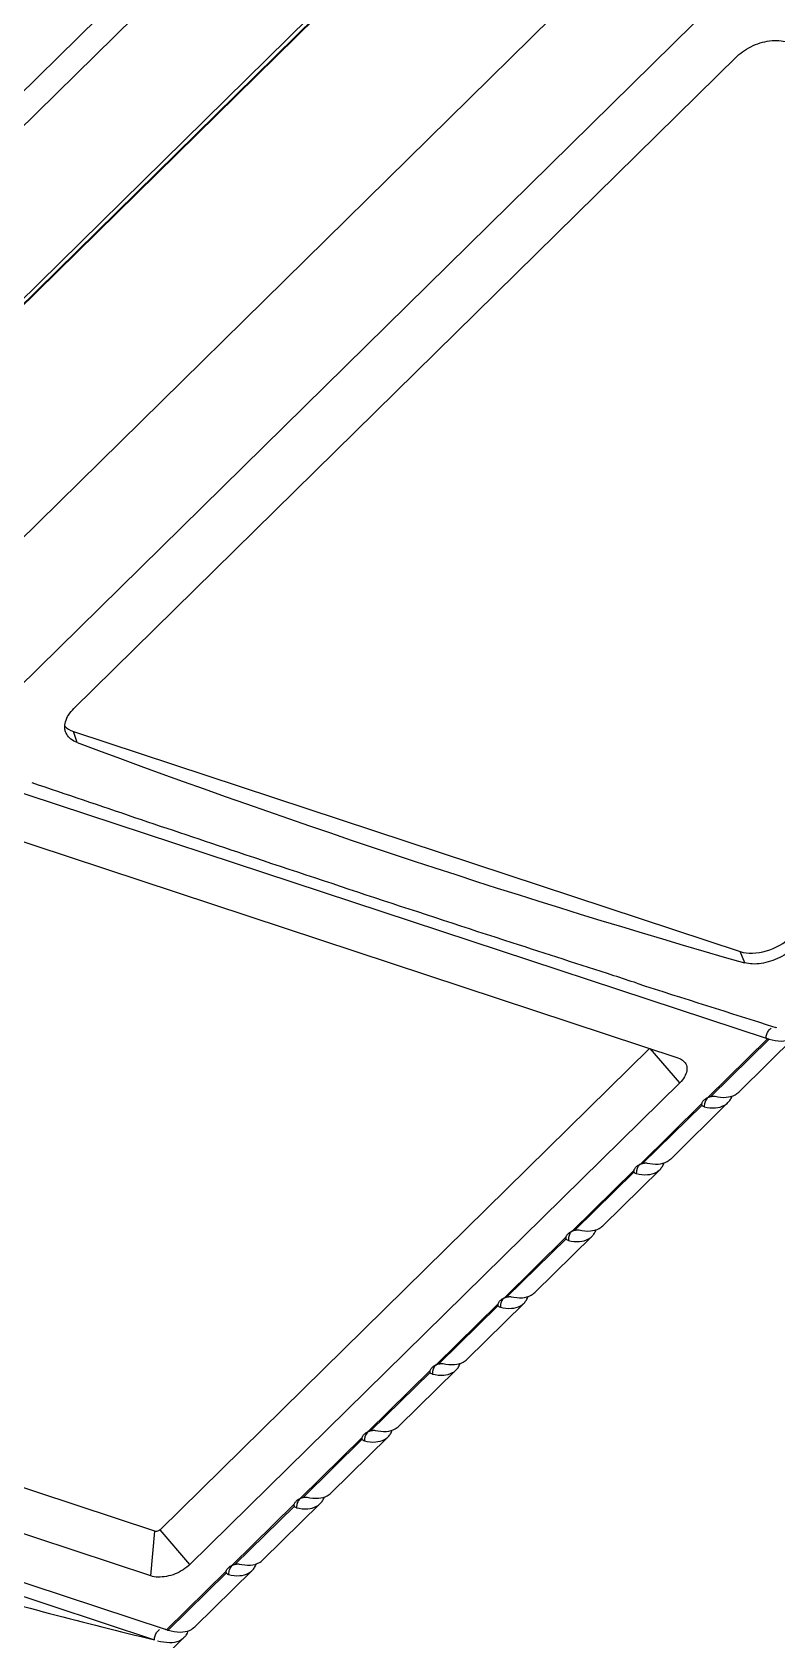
# Model space of a CAD drawing. Header units: millimetres. Extents: x 1786 to 2940, y -3417 to -1928.
# Drawn here: x 1920.8 to 1979.3, y -3293.1 to -3166.8 of the extents above; entities that cross this region are included whole.
import ezdxf

# ---------------------------------------------------------------- set-up
doc = ezdxf.new("R2010")
doc.units = ezdxf.units.MM

# ---------------------------------------------------------------- blocks, each defined once
blk = doc.blocks.new('*u5')
at = {"color": 7, "linetype": 'Continuous'}
for p, q in [((18.83, 86.07, 0), (7.28, 74.7, 0)), ((74.31, 53.55, 0), (9.62, 74.9, 0)), ((6.44, 73.88, 0), (1.94, 69.45, 0)), ((8.54, 74.14, 0), (3.97, 69.65, 0)), ((3.98, 69.5, 0), (8.66, 74.11, 0)), ((73.47, 52.72, 0), (8.78, 74.07, 0)), ((3.98, 69.54, 0), (3.98, 69.5, 0)), ((9.91, 69.88, 0), (9.58, 66.38, 0)), ((9.91, 69.88, 0), (66.53, 51.19, 0)), ((-31.65, 31.14, 0), (6.83, 68.98, 0)), ((1.1, 68.63, 0), (-3.4, 64.2, 0)), ((3.28, 68.97, 0), (-1.37, 64.4, 0)), ((-1.36, 64.25, 0), (3.51, 69.05, 0)), ((6.83, 68.98, 0), (9.18, 66.26, 0)), ((-29.27, 28.44, 0), (9.18, 66.26, 0)), ((9.58, 66.38, 0), (65.4, 47.95, 0)), ((-4.24, 63.38, 0), (-8.74, 58.95, 0)), ((-6.7, 59, 0), (-1.83, 63.8, 0)), ((-2.06, 63.72, 0), (-6.7, 59.15, 0)), ((-1.36, 64.29, 0), (-1.36, 64.25, 0)), ((-9.58, 58.13, 0), (-14.08, 53.7, 0)), ((-12.04, 53.75, 0), (-7.16, 58.55, 0)), ((-7.39, 58.47, 0), (-12.04, 53.9, 0)), ((-6.69, 59.04, 0), (-6.7, 59, 0)), ((-17.38, 48.5, 0), (-12.5, 53.3, 0)), ((-12.73, 53.22, 0), (-17.38, 48.65, 0)), ((-12.03, 53.79, 0), (-12.04, 53.75, 0)), ((-14.92, 52.88, 0), (-19.41, 48.45, 0)), ((-22.71, 43.25, 0), (-17.84, 48.05, 0)), ((-17.37, 48.53, 0), (-17.38, 48.5, 0)), ((-20.26, 47.63, 0), (-24.75, 43.2, 0)), ((-18.07, 47.97, 0), (-22.72, 43.4, 0)), ((-21.7, -70.98, 0), (97.46, 46.22, 0)), ((97.64, 46.48, 0), (-21.52, -70.72, 0)), ((97.79, 46.11, 0), (-21.37, -71.08, 0)), ((-22.71, 43.28, 0), (-22.71, 43.25, 0)), ((-25.59, 42.38, 0), (-30.09, 37.95, 0)), ((-23.41, 42.72, 0), (-28.06, 38.15, 0)), ((-28.05, 38, 0), (-23.18, 42.8, 0)), ((-28.05, 38.03, 0), (-28.05, 38, 0)), ((-30.93, 37.13, 0), (-35.43, 32.7, 0)), ((-33.39, 32.75, 0), (-28.52, 37.55, 0)), ((-28.75, 37.47, 0), (-33.39, 32.9, 0)), ((101.54, 36.25, 0), (-17.35, -80.68, 0)), ((101.47, 33.45, 0), (-17.42, -83.48, 0)), ((-36.27, 31.88, 0), (-40.77, 27.45, 0)), ((-34.09, 32.22, 0), (-38.66, 27.72, 0)), ((-38.54, 27.69, 0), (-33.85, 32.3, 0)), ((-33.38, 32.78, 0), (-33.39, 32.75, 0)), ((-31.65, 31.14, 0), (-29.33, 28.46, 0)), ((-31.48, 29.17, 0), (-31.63, 29.23, 0)), ((25.13, 10.48, 0), (-31.48, 29.17, 0)), ((-39.26, 26.82, 0), (-39.18, 26.79, 0)), ((26.27, 6.3, 0), (-38.42, 27.65, 0)), ((-36.74, 21.72, 0), (-36.38, 20.84, 0)), ((15.99, 3.55, 0), (-36.38, 20.84, 0)), ((-32.71, -52.04, 0), (25.67, 5.38, 0)), ((15.69, 4.42, 0), (15.99, 3.55, 0)), ((-36.16, -49.51, 0), (15.94, 1.74, 0)), ((-26.88, -57.75, 0), (31.5, -0.33, 0))]:
    blk.add_line(p, q, dxfattribs=at)
for centre, radius, start, end in [((-85.16, -318.78, 0), 404.93, 74.0617, 76.4628), ((6.55, 66.95, 0), 7.47, 74.0478, 74.515), ((6.55, 66.94, 0), 7.47, 73.5811, 74.0473), ((6.2, 66.23, 0), 8.26, 72.1856, 72.6294), ((6.26, 66.43, 0), 8.04, 71.7324, 72.1851), ((2.77, 69.74, 0), 1.03, 344.4712, 347.9314), ((2.77, 69.74, 0), 1.03, 347.932, 349.8232), ((-2.57, 64.49, 0), 1.03, 344.4712, 347.9314), ((-2.57, 64.49, 0), 1.03, 347.932, 349.8232), ((-7.91, 59.24, 0), 1.03, 344.4712, 347.9314), ((-7.9, 59.24, 0), 1.03, 347.932, 349.8232), ((-13.25, 53.99, 0), 1.03, 344.4712, 347.9314), ((-13.24, 53.99, 0), 1.03, 347.932, 349.8232), ((-18.58, 48.74, 0), 1.03, 344.4712, 347.9314), ((-18.58, 48.74, 0), 1.03, 347.932, 349.8232), ((-23.92, 43.49, 0), 1.03, 344.4712, 347.9314), ((-23.92, 43.49, 0), 1.03, 347.932, 349.8232), ((-29.26, 38.24, 0), 1.03, 344.4712, 347.9314), ((-29.26, 38.24, 0), 1.03, 347.932, 349.8232), ((-34.6, 32.99, 0), 1.03, 344.4712, 347.9314), ((-34.59, 32.99, 0), 1.03, 347.932, 349.8232), ((-808.89, -2404.89, 0), 2550.6, 72.17874, 72.43573), ((-36.56, 35.29, 0), 7.85, 254.5184, 255.4143), ((-35.93, 35.19, 0), 7.94, 250.8198, 251.732)]:
    blk.add_arc(centre, radius, start, end, dxfattribs=at)
for centre, major_axis, ratio, start_param, end_param in [((222.43, -607.67, 0), (-550.55, 594.52), 0.475301, -0.755962, -0.664469), ((-38.29, 18.96, 0), (2.77, 1.15), 0.590854, 0.598958, 2.168536), ((14.08, 1.68, 0), (2.77, 1.15), 0.589516, 6.481352, 6.881844)]:
    blk.add_ellipse(centre, major_axis=major_axis, ratio=ratio, start_param=start_param, end_param=end_param, dxfattribs=at)
for points, start_tangent, end_tangent in [([(7.28, 74.7, 0), (7.13, 74.54, 0), (6.95, 74.18, 0)], (-0.717978, -0.696066), (-0.329132, -0.944284)), ([(9.39, 74.97, 0), (8.43, 75.11, 0), (7.66, 74.97, 0), (7.28, 74.7, 0)], (-0.963699, 0.266991), (-0.717978, -0.696066)), ([(9.62, 74.9, 0), (9.57, 74.58, 0), (9.42, 74.3, 0), (9.22, 74.1, 0)], (-0.017832, -0.999841), (-0.836828, -0.547466)), ([(8.54, 74.14, 0), (7.59, 74.29, 0), (6.82, 74.14, 0), (6.44, 73.87, 0)], (-0.963699, 0.266991), (-0.717978, -0.696066)), ([(3.8, 69.78, 0), (2.92, 69.86, 0), (2.22, 69.66, 0), (1.94, 69.45, 0)], (-0.97744, 0.211215), (-0.713964, -0.700183)), ([(3.78, 69.56, 0), (3.8, 69.78, 0)], (0.176673, 0.98427), (-0.05142, 0.998677)), ([(3.8, 69.78, 0), (3.91, 69.73, 0), (3.97, 69.65, 0)], (0.97744, -0.211215), (0.342976, -0.939344)), ([(3.98, 69.5, 0), (3.93, 69.39, 0)], (-0.238418, -0.971163), (-0.49214, -0.870516)), ([(3.97, 69.65, 0), (3.98, 69.58, 0), (3.98, 69.54, 0)], (0.342976, -0.939344), (-0.134155, -0.99096)), ([(6.83, 68.98, 0), (7.36, 69.4, 0), (7.99, 69.73, 0), (8.68, 69.92, 0), (9.34, 69.98, 0), (9.91, 69.88, 0)], (0.712957, 0.701208), (0.949599, -0.313467)), ([(2.96, 68.95, 0), (2.08, 69.03, 0), (1.38, 68.84, 0), (1.1, 68.62, 0)], (-0.97744, 0.211215), (-0.713964, -0.700183)), ([(1.94, 69.45, 0), (1.75, 69.22, 0), (1.61, 68.92, 0)], (-0.713964, -0.700183), (-0.321784, -0.946813)), ([(3.06, 68.94, 0), (2.96, 68.95, 0)], (-0.999837, 0.018041), (-0.97744, 0.211215)), ([(3.28, 68.97, 0), (3.17, 68.95, 0), (3.06, 68.94, 0)], (-0.97566, -0.219287), (-0.999837, 0.018041)), ([(3.51, 69.05, 0), (3.44, 69.02, 0), (3.37, 68.99, 0), (3.28, 68.97, 0)], (-0.907779, -0.419448), (-0.97566, -0.219287)), ([(3.49, 69.03, 0), (3.63, 69.18, 0)], (0.765786, 0.643095), (0.568365, 0.822777)), ([(3.93, 69.39, 0), (3.86, 69.3, 0), (3.77, 69.21, 0), (3.66, 69.12, 0), (3.51, 69.05, 0)], (-0.49214, -0.870516), (-0.91469, -0.404157)), ([(3.63, 69.18, 0), (3.76, 69.46, 0)], (0.568365, 0.822777), (0.267709, 0.9635)), ([(9.18, 66.26, 0), (9.3, 66.34, 0), (9.45, 66.39, 0), (9.58, 66.38, 0)], (0.712957, 0.701208), (0.949599, -0.313467)), ([(-1.54, 64.53, 0), (-2.42, 64.61, 0), (-3.12, 64.41, 0), (-3.4, 64.2, 0)], (-0.97744, 0.211215), (-0.713964, -0.700183)), ([(-1.56, 64.31, 0), (-1.54, 64.53, 0)], (0.176673, 0.98427), (-0.05142, 0.998677)), ([(-1.54, 64.53, 0), (-1.42, 64.48, 0), (-1.37, 64.4, 0)], (0.97744, -0.211215), (0.342976, -0.939344)), ([(-2.38, 63.7, 0), (-3.26, 63.78, 0), (-3.96, 63.59, 0), (-4.24, 63.37, 0)], (-0.97744, 0.211215), (-0.713964, -0.700183)), ([(-3.4, 64.2, 0), (-3.59, 63.97, 0), (-3.73, 63.67, 0)], (-0.713964, -0.700183), (-0.321784, -0.946813)), ([(-2.28, 63.69, 0), (-2.38, 63.7, 0)], (-0.999837, 0.018041), (-0.97744, 0.211215)), ([(-2.06, 63.72, 0), (-2.17, 63.7, 0), (-2.28, 63.69, 0)], (-0.97566, -0.219287), (-0.999837, 0.018041)), ([(-1.83, 63.8, 0), (-1.89, 63.77, 0), (-1.97, 63.74, 0), (-2.06, 63.72, 0)], (-0.907779, -0.419448), (-0.97566, -0.219287)), ([(-1.85, 63.78, 0), (-1.71, 63.93, 0)], (0.765786, 0.643095), (0.568365, 0.822777)), ([(-1.41, 64.14, 0), (-1.48, 64.05, 0), (-1.57, 63.96, 0), (-1.68, 63.87, 0), (-1.83, 63.8, 0)], (-0.49214, -0.870516), (-0.91469, -0.404157)), ([(-1.71, 63.93, 0), (-1.58, 64.21, 0)], (0.568365, 0.822777), (0.267709, 0.9635)), ([(-1.36, 64.25, 0), (-1.41, 64.14, 0)], (-0.238418, -0.971163), (-0.49214, -0.870516)), ([(-1.37, 64.4, 0), (-1.35, 64.33, 0), (-1.36, 64.29, 0)], (0.342976, -0.939344), (-0.134155, -0.99096)), ([(-6.88, 59.28, 0), (-7.76, 59.36, 0), (-8.45, 59.16, 0), (-8.74, 58.95, 0)], (-0.97744, 0.211215), (-0.713964, -0.700183)), ([(-7.72, 58.45, 0), (-8.6, 58.53, 0), (-9.3, 58.33, 0), (-9.58, 58.12, 0)], (-0.97744, 0.211215), (-0.713964, -0.700183)), ([(-8.74, 58.95, 0), (-8.93, 58.71, 0), (-9.06, 58.42, 0)], (-0.713964, -0.700183), (-0.321784, -0.946813)), ([(-7.61, 58.44, 0), (-7.72, 58.45, 0)], (-0.999837, 0.018041), (-0.97744, 0.211215)), ([(-7.39, 58.47, 0), (-7.5, 58.45, 0), (-7.61, 58.44, 0)], (-0.97566, -0.219287), (-0.999837, 0.018041)), ([(-7.16, 58.55, 0), (-7.23, 58.52, 0), (-7.31, 58.49, 0), (-7.39, 58.47, 0)], (-0.907779, -0.419448), (-0.97566, -0.219287)), ([(-7.18, 58.52, 0), (-7.05, 58.68, 0)], (0.765786, 0.643095), (0.568365, 0.822777)), ([(-6.74, 58.89, 0), (-6.81, 58.8, 0), (-6.91, 58.71, 0), (-7.02, 58.62, 0), (-7.16, 58.55, 0)], (-0.49214, -0.870516), (-0.91469, -0.404157)), ([(-7.05, 58.68, 0), (-6.91, 58.96, 0)], (0.568365, 0.822777), (0.267709, 0.9635)), ([(-6.89, 59.06, 0), (-6.88, 59.28, 0)], (0.176673, 0.98427), (-0.05142, 0.998677)), ([(-6.88, 59.28, 0), (-6.76, 59.23, 0), (-6.7, 59.15, 0)], (0.97744, -0.211215), (0.342976, -0.939344)), ([(-6.7, 59, 0), (-6.74, 58.89, 0)], (-0.238418, -0.971163), (-0.49214, -0.870516)), ([(-6.7, 59.15, 0), (-6.69, 59.08, 0), (-6.69, 59.04, 0)], (0.342976, -0.939344), (-0.134155, -0.99096)), ([(-13.06, 53.2, 0), (-13.94, 53.28, 0), (-14.63, 53.08, 0), (-14.92, 52.87, 0)], (-0.97744, 0.211215), (-0.713964, -0.700183)), ([(-14.07, 53.7, 0), (-14.27, 53.46, 0), (-14.4, 53.17, 0)], (-0.713964, -0.700183), (-0.321784, -0.946813)), ([(-12.22, 54.03, 0), (-13.1, 54.11, 0), (-13.79, 53.91, 0), (-14.07, 53.7, 0)], (-0.97744, 0.211215), (-0.713964, -0.700183)), ([(-12.95, 53.19, 0), (-13.06, 53.2, 0)], (-0.999837, 0.018041), (-0.97744, 0.211215)), ([(-12.73, 53.22, 0), (-12.84, 53.2, 0), (-12.95, 53.19, 0)], (-0.97566, -0.219287), (-0.999837, 0.018041)), ([(-12.5, 53.3, 0), (-12.57, 53.27, 0), (-12.65, 53.24, 0), (-12.73, 53.22, 0)], (-0.907779, -0.419448), (-0.97566, -0.219287)), ([(-12.52, 53.27, 0), (-12.39, 53.43, 0)], (0.765786, 0.643095), (0.568365, 0.822777)), ([(-12.08, 53.64, 0), (-12.15, 53.55, 0), (-12.24, 53.46, 0), (-12.36, 53.37, 0), (-12.5, 53.3, 0)], (-0.49214, -0.870516), (-0.91469, -0.404157)), ([(-12.39, 53.43, 0), (-12.25, 53.71, 0)], (0.568365, 0.822777), (0.267709, 0.9635)), ([(-12.23, 53.81, 0), (-12.22, 54.03, 0)], (0.176673, 0.98427), (-0.05142, 0.998677)), ([(-12.22, 54.03, 0), (-12.1, 53.98, 0), (-12.04, 53.9, 0)], (0.97744, -0.211215), (0.342976, -0.939344)), ([(-12.04, 53.75, 0), (-12.08, 53.64, 0)], (-0.238418, -0.971163), (-0.49214, -0.870516)), ([(-12.04, 53.9, 0), (-12.03, 53.83, 0), (-12.03, 53.79, 0)], (0.342976, -0.939344), (-0.134155, -0.99096)), ([(-18.4, 47.95, 0), (-19.28, 48.03, 0), (-19.97, 47.83, 0), (-20.25, 47.62, 0)], (-0.97744, 0.211215), (-0.713964, -0.700183)), ([(-19.41, 48.45, 0), (-19.6, 48.21, 0), (-19.74, 47.92, 0)], (-0.713964, -0.700183), (-0.321784, -0.946813)), ([(-17.55, 48.78, 0), (-18.43, 48.86, 0), (-19.13, 48.66, 0), (-19.41, 48.45, 0)], (-0.97744, 0.211215), (-0.713964, -0.700183)), ([(-17.84, 48.05, 0), (-17.91, 48.02, 0), (-17.99, 47.99, 0), (-18.07, 47.97, 0)], (-0.907779, -0.419448), (-0.97566, -0.219287)), ([(-17.86, 48.02, 0), (-17.72, 48.18, 0)], (0.765786, 0.643095), (0.568365, 0.822777)), ([(-17.42, 48.39, 0), (-17.49, 48.3, 0), (-17.58, 48.21, 0), (-17.7, 48.12, 0), (-17.84, 48.05, 0)], (-0.49214, -0.870516), (-0.91469, -0.404157)), ([(-17.72, 48.18, 0), (-17.59, 48.46, 0)], (0.568365, 0.822777), (0.267709, 0.9635)), ([(-17.57, 48.56, 0), (-17.55, 48.78, 0)], (0.176673, 0.98427), (-0.05142, 0.998677)), ([(-17.55, 48.78, 0), (-17.44, 48.73, 0), (-17.38, 48.65, 0)], (0.97744, -0.211215), (0.342976, -0.939344)), ([(-17.38, 48.5, 0), (-17.42, 48.39, 0)], (-0.238418, -0.971163), (-0.49214, -0.870516)), ([(-17.38, 48.65, 0), (-17.37, 48.58, 0), (-17.37, 48.53, 0)], (0.342976, -0.939344), (-0.134155, -0.99096)), ([(-18.29, 47.94, 0), (-18.4, 47.95, 0)], (-0.999837, 0.018041), (-0.97744, 0.211215)), ([(-18.07, 47.97, 0), (-18.18, 47.95, 0), (-18.29, 47.94, 0)], (-0.97566, -0.219287), (-0.999837, 0.018041)), ([(-24.75, 43.2, 0), (-24.94, 42.96, 0), (-25.08, 42.67, 0)], (-0.713964, -0.700183), (-0.321784, -0.946813)), ([(-22.89, 43.53, 0), (-23.77, 43.61, 0), (-24.47, 43.41, 0), (-24.75, 43.2, 0)], (-0.97744, 0.211215), (-0.713964, -0.700183)), ([(-22.76, 43.14, 0), (-22.83, 43.04, 0), (-22.92, 42.96, 0), (-23.03, 42.87, 0), (-23.18, 42.8, 0)], (-0.49214, -0.870516), (-0.91469, -0.404157)), ([(-23.06, 42.93, 0), (-22.93, 43.21, 0)], (0.568365, 0.822777), (0.267709, 0.9635)), ([(-22.91, 43.31, 0), (-22.89, 43.53, 0)], (0.176673, 0.98427), (-0.05142, 0.998677)), ([(-22.89, 43.53, 0), (-22.78, 43.48, 0), (-22.72, 43.4, 0)], (0.97744, -0.211215), (0.342976, -0.939344)), ([(-22.71, 43.25, 0), (-22.76, 43.14, 0)], (-0.238418, -0.971163), (-0.49214, -0.870516)), ([(-22.72, 43.4, 0), (-22.71, 43.33, 0), (-22.71, 43.28, 0)], (0.342976, -0.939344), (-0.134155, -0.99096)), ([(-23.74, 42.7, 0), (-24.62, 42.78, 0), (-25.31, 42.58, 0), (-25.59, 42.37, 0)], (-0.97744, 0.211215), (-0.713964, -0.700183)), ([(-23.63, 42.69, 0), (-23.74, 42.7, 0)], (-0.999837, 0.018041), (-0.97744, 0.211215)), ([(-23.41, 42.72, 0), (-23.52, 42.7, 0), (-23.63, 42.69, 0)], (-0.97566, -0.219287), (-0.999837, 0.018041)), ([(-23.18, 42.8, 0), (-23.25, 42.77, 0), (-23.32, 42.74, 0), (-23.41, 42.72, 0)], (-0.907779, -0.419448), (-0.97566, -0.219287)), ([(-23.2, 42.77, 0), (-23.06, 42.93, 0)], (0.765786, 0.643095), (0.568365, 0.822777)), ([(-30.09, 37.95, 0), (-30.28, 37.71, 0), (-30.42, 37.42, 0)], (-0.713964, -0.700183), (-0.321784, -0.946813)), ([(-28.23, 38.28, 0), (-29.11, 38.36, 0), (-29.81, 38.16, 0), (-30.09, 37.95, 0)], (-0.97744, 0.211215), (-0.713964, -0.700183)), ([(-28.1, 37.89, 0), (-28.17, 37.79, 0), (-28.26, 37.7, 0), (-28.37, 37.62, 0), (-28.52, 37.55, 0)], (-0.49214, -0.870516), (-0.91469, -0.404157)), ([(-28.4, 37.68, 0), (-28.27, 37.96, 0)], (0.568365, 0.822777), (0.267709, 0.9635)), ([(-28.25, 38.06, 0), (-28.23, 38.28, 0)], (0.176673, 0.98427), (-0.05142, 0.998677)), ([(-28.23, 38.28, 0), (-28.11, 38.23, 0), (-28.06, 38.15, 0)], (0.97744, -0.211215), (0.342976, -0.939344)), ([(-28.05, 38, 0), (-28.1, 37.89, 0)], (-0.238418, -0.971163), (-0.49214, -0.870516)), ([(-28.06, 38.15, 0), (-28.04, 38.08, 0), (-28.05, 38.03, 0)], (0.342976, -0.939344), (-0.134155, -0.99096)), ([(-29.07, 37.45, 0), (-29.95, 37.53, 0), (-30.65, 37.33, 0), (-30.93, 37.12, 0)], (-0.97744, 0.211215), (-0.713964, -0.700183)), ([(-28.97, 37.44, 0), (-29.07, 37.45, 0)], (-0.999837, 0.018041), (-0.97744, 0.211215)), ([(-28.75, 37.47, 0), (-28.86, 37.45, 0), (-28.97, 37.44, 0)], (-0.97566, -0.219287), (-0.999837, 0.018041)), ([(-28.52, 37.55, 0), (-28.59, 37.52, 0), (-28.66, 37.49, 0), (-28.75, 37.47, 0)], (-0.907779, -0.419448), (-0.97566, -0.219287)), ([(-28.54, 37.52, 0), (-28.4, 37.68, 0)], (0.765786, 0.643095), (0.568365, 0.822777)), ([(-33.57, 33.03, 0), (-34.45, 33.11, 0), (-35.15, 32.91, 0), (-35.43, 32.7, 0)], (-0.97744, 0.211215), (-0.713964, -0.700183)), ([(-33.58, 32.81, 0), (-33.57, 33.03, 0)], (0.176673, 0.98427), (-0.05142, 0.998677)), ([(-33.57, 33.03, 0), (-33.45, 32.98, 0), (-33.39, 32.9, 0)], (0.97744, -0.211215), (0.342976, -0.939344)), ([(-33.39, 32.9, 0), (-33.38, 32.83, 0), (-33.38, 32.78, 0)], (0.342976, -0.939344), (-0.134155, -0.99096)), ([(-34.41, 32.2, 0), (-35.29, 32.28, 0), (-35.99, 32.08, 0), (-36.27, 31.87, 0)], (-0.97744, 0.211215), (-0.713964, -0.700183)), ([(-35.43, 32.7, 0), (-35.62, 32.46, 0), (-35.76, 32.17, 0)], (-0.713964, -0.700183), (-0.321784, -0.946813)), ([(-34.3, 32.19, 0), (-34.41, 32.2, 0)], (-0.999837, 0.018041), (-0.97744, 0.211215)), ([(-34.09, 32.22, 0), (-34.19, 32.2, 0), (-34.3, 32.19, 0)], (-0.97566, -0.219287), (-0.999837, 0.018041)), ([(-33.85, 32.3, 0), (-33.92, 32.27, 0), (-34, 32.24, 0), (-34.09, 32.22, 0)], (-0.907779, -0.419448), (-0.97566, -0.219287)), ([(-33.87, 32.27, 0), (-33.74, 32.43, 0)], (0.765786, 0.643095), (0.568365, 0.822777)), ([(-33.43, 32.64, 0), (-33.5, 32.54, 0), (-33.6, 32.45, 0), (-33.71, 32.37, 0), (-33.85, 32.3, 0)], (-0.49214, -0.870516), (-0.91469, -0.404157)), ([(-33.74, 32.43, 0), (-33.61, 32.71, 0)], (0.568365, 0.822777), (0.267709, 0.9635)), ([(-33.39, 32.75, 0), (-33.43, 32.64, 0)], (-0.238418, -0.971163), (-0.49214, -0.870516)), ([(-31.63, 29.23, 0), (-31.91, 29.41, 0), (-32.16, 29.76, 0), (-32.19, 30.2, 0), (-32.02, 30.67, 0), (-31.65, 31.14, 0)], (-0.910878, 0.412676), (0.712957, 0.701208)), ([(-38.66, 27.72, 0), (-39.61, 27.86, 0), (-40.38, 27.71, 0), (-40.76, 27.45, 0)], (-0.963699, 0.266991), (-0.717978, -0.696066)), ([(-38.42, 27.65, 0), (-38.47, 27.33, 0), (-38.62, 27.05, 0), (-38.82, 26.85, 0)], (-0.023179, -0.999731), (-0.836988, -0.547221)), ([(-28.28, 23.32, 0), (-26.47, 22.73, 0)], (0.952022, -0.30603), (0.9518, -0.306718)), ([(-40.72, 20.44, 0), (-40.16, 20.9, 0), (-39.49, 21.3, 0), (-38.77, 21.59, 0), (-38.04, 21.77, 0), (-37.34, 21.81, 0), (-36.74, 21.72, 0)], (0.712957, 0.701208), (0.961502, -0.274798)), ([(-26.47, 22.73, 0), (-18.49, 20.15, 0), (3.08, 13.03, 0), (19.22, 7.58, 0)], (0.9518, -0.306718), (0.946699, -0.322121)), ([(15.69, 4.42, 0), (16.18, 4.15, 0), (16.51, 3.76, 0), (16.6, 3.57, 0)], (0.937009, -0.349306), (0.326187, -0.945305)), ([(16.6, 3.57, 0), (16.66, 3.3, 0), (16.61, 2.79, 0), (16.36, 2.25, 0), (15.94, 1.74, 0)], (0.326187, -0.945305), (-0.712957, -0.701208)), ([(-36.16, -49.51, 0), (-36.73, -49.96, 0), (-37.41, -50.34, 0), (-38.14, -50.6, 0), (-38.89, -50.73, 0), (-39.61, -50.72, 0), (-40.23, -50.58, 0)], (-0.712957, -0.701208), (-0.938173, 0.346167))]:
    blk.add_spline(points, degree=3, dxfattribs=dict(at, start_tangent=start_tangent, end_tangent=end_tangent))

msp = doc.modelspace()

# ---------------------------------------------------------------- block references
at = {"rotation": 180}
msp.add_blockref('*u5', (1939.99, -3218.17, 0), dxfattribs=at)

doc.saveas('drawing.dxf')
